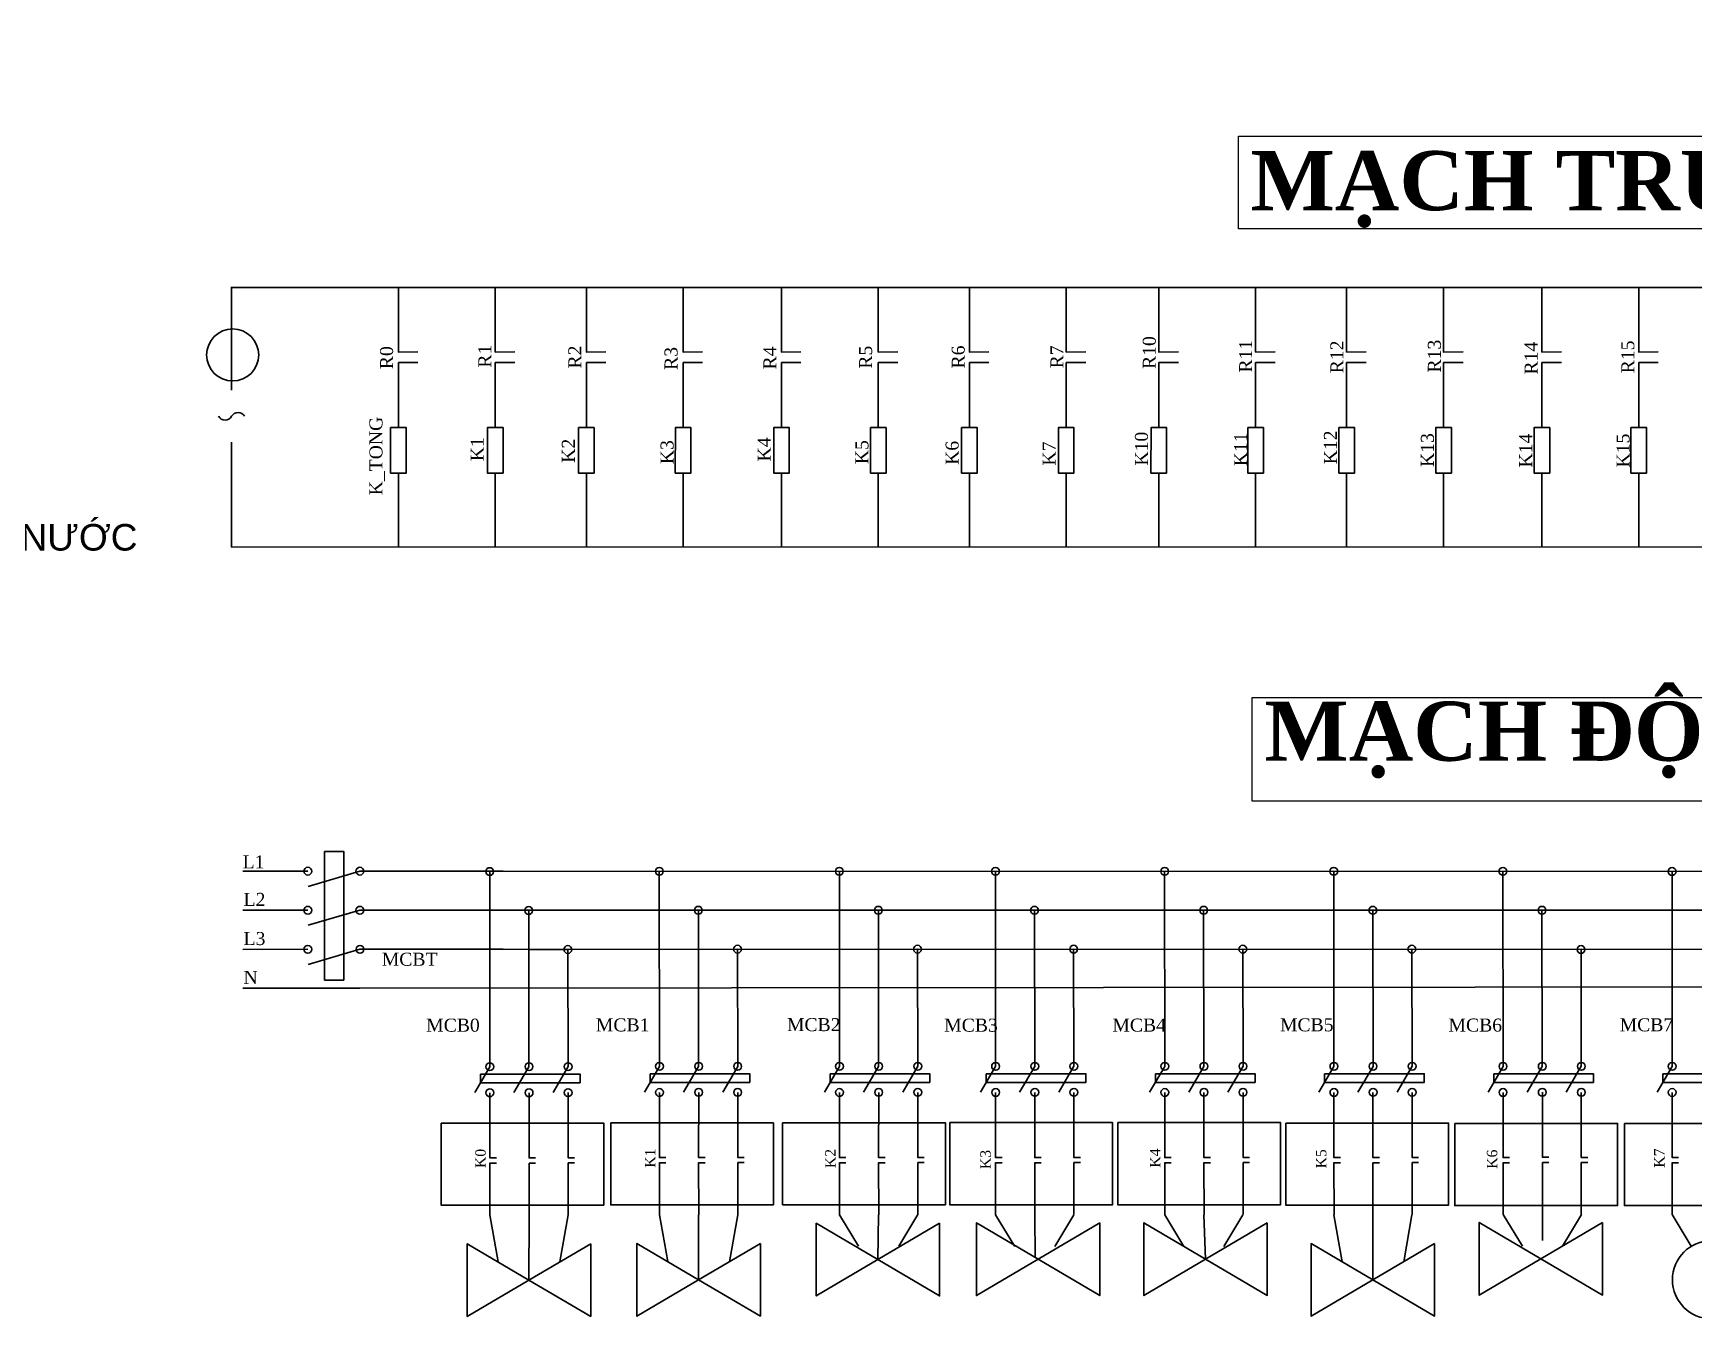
# Model space of a CAD drawing. Header units: millimetres. Extents: x 7014966 to 7187914, y 108642 to 109358.
# Drawn here: x 7015434.8 to 7015622.4, y 109001.7 to 109146.9 of the extents above; entities that cross this region are included whole.
import ezdxf

# ---------------------------------------------------------------- set-up
doc = ezdxf.new("R2010")
doc.units = ezdxf.units.MM
doc.layers.add('Layer1', color=7, linetype='Continuous', lineweight=30)
doc.styles.get("Standard").update_dxf_attribs({"font": 'arial.ttf'})

msp = doc.modelspace()

# ---------------------------------------------------------------- linework, layer by layer
for points in [[(7015571.01, 109135.29), (7015670.35, 109135.29), (7015670.35, 109124.8), (7015571.01, 109124.8)], [(7015572.54, 109071.85), (7015662.51, 109071.85), (7015662.51, 109060.15), (7015572.54, 109060.15)]]:
    msp.add_lwpolyline(points, close=True)
at = {"layer": 'Layer1', "lineweight": 30}
for p, q in [((7015457.23, 109118.2), (7015816.49, 109118.2)), ((7015476.08, 109109.72), (7015478.28, 109109.71)), ((7015487.02, 109109.71), (7015489.22, 109109.71)), ((7015497.31, 109109.72), (7015499.51, 109109.71)), ((7015508.25, 109109.71), (7015510.45, 109109.71)), ((7015519.36, 109109.72), (7015521.56, 109109.71)), ((7015530.3, 109109.71), (7015532.5, 109109.71)), ((7015540.59, 109109.72), (7015542.79, 109109.71)), ((7015551.53, 109109.71), (7015553.73, 109109.71)), ((7015561.99, 109109.72), (7015564.2, 109109.71)), ((7015572.93, 109109.71), (7015575.14, 109109.71)), ((7015583.22, 109109.72), (7015585.43, 109109.71)), ((7015594.16, 109109.71), (7015596.37, 109109.71)), ((7015605.28, 109109.72), (7015607.48, 109109.71)), ((7015616.22, 109109.71), (7015618.42, 109109.71)), ((7015465.84, 109052.23), (7015458.49, 109052.23)), ((7015471.72, 109052.23), (7015465.87, 109050.5)), ((7015465.84, 109047.82), (7015458.49, 109047.82)), ((7015465.84, 109047.82), (7015465.84, 109047.82)), ((7015471.72, 109047.82), (7015465.88, 109046.13)), ((7015505.56, 109047.82), (7015509.97, 109047.82)), ((7015465.84, 109043.41), (7015458.49, 109043.4)), ((7015471.73, 109043.41), (7015465.88, 109041.7)), ((7015465.84, 109039), (7015458.49, 109039)), ((7015471.72, 109039), (7015465.84, 109039)), ((7015486.4, 109030.14), (7015484.7, 109027.22)), ((7015490.83, 109030.14), (7015489.12, 109027.23)), ((7015495.25, 109030.15), (7015493.55, 109027.23)), ((7015505.57, 109030.18), (7015503.87, 109027.26)), ((7015510, 109030.18), (7015508.29, 109027.26)), ((7015514.41, 109030.18), (7015512.72, 109027.26)), ((7015525.91, 109030.18), (7015524.21, 109027.26)), ((7015530.34, 109030.18), (7015528.63, 109027.26)), ((7015534.76, 109030.19), (7015533.06, 109027.26)), ((7015543.55, 109030.18), (7015541.85, 109027.26)), ((7015547.98, 109030.18), (7015546.27, 109027.26)), ((7015552.4, 109030.19), (7015550.7, 109027.26)), ((7015562.67, 109030.18), (7015560.96, 109027.26)), ((7015567.09, 109030.18), (7015565.38, 109027.26)), ((7015571.51, 109030.19), (7015569.81, 109027.26)), ((7015581.78, 109030.18), (7015580.08, 109027.26)), ((7015586.2, 109030.18), (7015584.5, 109027.26)), ((7015590.62, 109030.19), (7015588.93, 109027.26)), ((7015600.89, 109030.18), (7015599.19, 109027.26)), ((7015605.32, 109030.18), (7015603.61, 109027.26)), ((7015609.73, 109030.19), (7015608.04, 109027.26)), ((7015620, 109030.18), (7015618.3, 109027.26)), ((7015486.4, 109019.26), (7015487.14, 109019.26)), ((7015490.84, 109019.25), (7015491.57, 109019.25)), ((7015495.24, 109019.27), (7015495.98, 109019.27)), ((7015505.57, 109019.29), (7015506.3, 109019.29)), ((7015510, 109019.28), (7015510.74, 109019.28)), ((7015514.41, 109019.31), (7015515.15, 109019.3)), ((7015525.91, 109019.29), (7015526.64, 109019.29)), ((7015530.34, 109019.28), (7015531.08, 109019.28)), ((7015534.75, 109019.31), (7015535.49, 109019.31)), ((7015543.55, 109019.29), (7015544.29, 109019.29)), ((7015547.98, 109019.28), (7015548.72, 109019.28)), ((7015552.39, 109019.31), (7015553.13, 109019.31)), ((7015562.66, 109019.29), (7015563.4, 109019.29)), ((7015567.09, 109019.28), (7015567.82, 109019.28)), ((7015571.51, 109019.31), (7015572.24, 109019.31)), ((7015581.78, 109019.29), (7015582.51, 109019.29)), ((7015586.18, 109019.28), (7015586.92, 109019.28)), ((7015590.62, 109019.31), (7015591.35, 109019.31)), ((7015600.89, 109019.29), (7015601.62, 109019.29)), ((7015605.34, 109019.32), (7015606.07, 109019.32)), ((7015609.73, 109019.31), (7015610.46, 109019.31)), ((7015620, 109019.29), (7015620.73, 109019.29)), ((7015510, 109013.42), (7015510, 109006.07)), ((7015525.92, 109013.42), (7015528.07, 109009.85)), ((7015530.34, 109013.42), (7015530.25, 109008.35)), ((7015534.75, 109013.43), (7015532.61, 109009.85)), ((7015562.66, 109013.41), (7015564.82, 109009.83)), ((7015567.09, 109013.41), (7015567.28, 109008.4)), ((7015571.5, 109013.41), (7015569.35, 109009.84)), ((7015586.18, 109013.41), (7015586.18, 109006.06)), ((7015600.91, 109013.46), (7015603.07, 109009.88)), ((7015605.34, 109013.45), (7015605.34, 109010.51)), ((7015609.75, 109013.46), (7015607.6, 109009.88)), ((7015620.01, 109013.43), (7015622.16, 109009.85)), ((7015490.84, 109013.38), (7015490.83, 109006.03)), ((7015543.56, 109013.4), (7015545.71, 109009.82)), ((7015547.98, 109013.39), (7015548.02, 109008.59)), ((7015552.39, 109013.4), (7015550.25, 109009.82))]:
    msp.add_line(p, q, dxfattribs=at)
for points in [[(7015457.23, 109106.58), (7015457.23, 109118.25)], [(7015476.08, 109118.24), (7015476.08, 109110.89), (7015478.28, 109110.9)], [(7015487.02, 109118.24), (7015487.02, 109110.89), (7015489.22, 109110.9)], [(7015497.31, 109118.24), (7015497.31, 109110.89), (7015499.51, 109110.9)], [(7015508.25, 109118.24), (7015508.25, 109110.89), (7015510.45, 109110.9)], [(7015519.36, 109118.24), (7015519.36, 109110.89), (7015521.56, 109110.9)], [(7015530.3, 109118.24), (7015530.3, 109110.89), (7015532.5, 109110.9)], [(7015540.59, 109118.24), (7015540.59, 109110.89), (7015542.79, 109110.9)], [(7015551.53, 109118.24), (7015551.53, 109110.89), (7015553.73, 109110.9)], [(7015561.99, 109118.24), (7015561.99, 109110.89), (7015564.2, 109110.9)], [(7015572.93, 109118.24), (7015572.93, 109110.89), (7015575.14, 109110.9)], [(7015583.22, 109118.24), (7015583.22, 109110.89), (7015585.43, 109110.9)], [(7015594.16, 109118.24), (7015594.16, 109110.89), (7015596.37, 109110.9)], [(7015605.28, 109118.24), (7015605.28, 109110.89), (7015607.48, 109110.9)], [(7015616.22, 109118.24), (7015616.22, 109110.89), (7015618.42, 109110.9)], [(7015476.08, 109109.72), (7015476.08, 109102.37), (7015476.96, 109102.36), (7015476.96, 109097.22), (7015475.19, 109097.22), (7015475.2, 109102.36), (7015476.08, 109102.37)], [(7015487.02, 109109.71), (7015487.02, 109102.36), (7015487.9, 109102.36), (7015487.9, 109097.21), (7015486.13, 109097.22), (7015486.14, 109102.36), (7015487.02, 109102.36)], [(7015497.31, 109109.72), (7015497.31, 109102.37), (7015498.19, 109102.36), (7015498.19, 109097.22), (7015496.42, 109097.22), (7015496.43, 109102.36), (7015497.31, 109102.37)], [(7015508.25, 109109.71), (7015508.25, 109102.36), (7015509.13, 109102.36), (7015509.13, 109097.21), (7015507.36, 109097.22), (7015507.37, 109102.36), (7015508.25, 109102.36)], [(7015519.36, 109109.72), (7015519.36, 109102.37), (7015520.24, 109102.36), (7015520.24, 109097.22), (7015518.48, 109097.22), (7015518.48, 109102.36), (7015519.36, 109102.37)], [(7015530.3, 109109.71), (7015530.3, 109102.36), (7015531.18, 109102.36), (7015531.18, 109097.21), (7015529.42, 109097.22), (7015529.42, 109102.36), (7015530.3, 109102.36)], [(7015540.59, 109109.72), (7015540.59, 109102.37), (7015541.47, 109102.36), (7015541.47, 109097.22), (7015539.71, 109097.22), (7015539.71, 109102.36), (7015540.59, 109102.37)], [(7015551.53, 109109.71), (7015551.53, 109102.36), (7015552.41, 109102.36), (7015552.41, 109097.21), (7015550.65, 109097.22), (7015550.65, 109102.36), (7015551.53, 109102.36)], [(7015561.99, 109109.72), (7015561.99, 109102.37), (7015562.88, 109102.36), (7015562.88, 109097.22), (7015561.11, 109097.22), (7015561.12, 109102.36), (7015561.99, 109102.37)], [(7015572.93, 109109.71), (7015572.93, 109102.36), (7015573.81, 109102.36), (7015573.81, 109097.21), (7015572.05, 109097.22), (7015572.06, 109102.36), (7015572.93, 109102.36)], [(7015583.22, 109109.72), (7015583.22, 109102.37), (7015584.11, 109102.36), (7015584.11, 109097.22), (7015582.34, 109097.22), (7015582.35, 109102.36), (7015583.22, 109102.37)], [(7015594.16, 109109.71), (7015594.16, 109102.36), (7015595.05, 109102.36), (7015595.05, 109097.21), (7015593.28, 109097.22), (7015593.29, 109102.36), (7015594.16, 109102.36)], [(7015605.28, 109109.72), (7015605.28, 109102.37), (7015606.16, 109102.36), (7015606.16, 109097.22), (7015604.39, 109097.22), (7015604.4, 109102.36), (7015605.28, 109102.37)], [(7015616.22, 109109.71), (7015616.22, 109102.36), (7015617.1, 109102.36), (7015617.1, 109097.21), (7015615.33, 109097.22), (7015615.34, 109102.36), (7015616.22, 109102.36)], [(7015457.23, 109100.69), (7015457.23, 109088.84)], [(7015476.08, 109097.22), (7015476.08, 109088.85)], [(7015487.02, 109097.21), (7015487.02, 109088.84)], [(7015497.31, 109097.22), (7015497.31, 109088.85)], [(7015508.25, 109097.21), (7015508.25, 109088.84)], [(7015519.36, 109097.22), (7015519.36, 109088.85)], [(7015530.3, 109097.21), (7015530.3, 109088.84)], [(7015540.59, 109097.22), (7015540.59, 109088.85)], [(7015551.53, 109097.21), (7015551.53, 109088.84)], [(7015561.99, 109097.22), (7015561.99, 109088.85)], [(7015572.93, 109097.21), (7015572.93, 109088.84)], [(7015583.22, 109097.22), (7015583.22, 109088.85)], [(7015594.16, 109097.21), (7015594.16, 109088.84)], [(7015605.28, 109097.22), (7015605.28, 109088.85)], [(7015616.22, 109097.21), (7015616.22, 109088.84)], [(7015457.23, 109088.84), (7015816.49, 109088.88)], [(7015471.72, 109052.23), (7015487.91, 109052.23), (7015487.91, 109052.23)], [(7015486.39, 109052.19), (7015486.4, 109030.14)], [(7015487.91, 109052.23), (7015781.94, 109052.18)], [(7015505.55, 109052.22), (7015505.57, 109030.17)], [(7015525.9, 109052.22), (7015525.91, 109030.17)], [(7015543.54, 109052.22), (7015543.55, 109030.17)], [(7015562.65, 109052.22), (7015562.67, 109030.17)], [(7015581.76, 109052.22), (7015581.78, 109030.17)], [(7015600.87, 109052.22), (7015600.89, 109030.17)], [(7015619.99, 109052.22), (7015620, 109030.17)], [(7015471.72, 109047.82), (7015487.89, 109047.82), (7015487.89, 109047.82)], [(7015487.89, 109047.82), (7015781.92, 109047.82)], [(7015490.8, 109047.78), (7015490.83, 109030.14)], [(7015509.97, 109047.82), (7015510, 109030.18)], [(7015530.31, 109047.82), (7015530.34, 109030.18)], [(7015547.95, 109047.82), (7015547.98, 109030.18)], [(7015567.06, 109047.82), (7015567.09, 109030.18)], [(7015586.18, 109047.82), (7015586.2, 109030.18)], [(7015605.29, 109047.82), (7015605.32, 109030.18)], [(7015471.73, 109043.41), (7015487.9, 109043.41), (7015487.9, 109043.41)], [(7015487.9, 109043.41), (7015781.93, 109043.35)], [(7015490.81, 109043.37), (7015495.22, 109043.38), (7015495.25, 109030.15)], [(7015509.98, 109043.4), (7015514.39, 109043.42), (7015514.41, 109030.18)], [(7015530.32, 109043.4), (7015534.73, 109043.42), (7015534.76, 109030.19)], [(7015547.96, 109043.4), (7015552.37, 109043.42), (7015552.4, 109030.19)], [(7015567.07, 109043.4), (7015571.48, 109043.42), (7015571.51, 109030.19)], [(7015586.18, 109043.4), (7015590.59, 109043.42), (7015590.62, 109030.19)], [(7015605.29, 109043.4), (7015609.7, 109043.42), (7015609.73, 109030.19)], [(7015471.72, 109039), (7015765.75, 109039.29)], [(7015486.41, 109027.2), (7015486.4, 109019.85), (7015487.14, 109019.85)], [(7015490.84, 109027.19), (7015490.84, 109019.84), (7015491.57, 109019.84)], [(7015495.25, 109027.21), (7015495.24, 109019.86), (7015495.98, 109019.86)], [(7015505.57, 109027.23), (7015505.57, 109019.88), (7015506.3, 109019.88)], [(7015510.01, 109027.22), (7015510, 109019.87), (7015510.74, 109019.87)], [(7015514.41, 109027.24), (7015514.41, 109019.89), (7015515.15, 109019.89)], [(7015525.91, 109027.23), (7015525.91, 109019.88), (7015526.64, 109019.88)], [(7015530.35, 109027.22), (7015530.34, 109019.87), (7015531.08, 109019.87)], [(7015534.76, 109027.24), (7015534.75, 109019.89), (7015535.49, 109019.89)], [(7015543.56, 109027.23), (7015543.55, 109019.88), (7015544.29, 109019.88)], [(7015547.99, 109027.22), (7015547.98, 109019.87), (7015548.72, 109019.87)], [(7015552.4, 109027.24), (7015552.39, 109019.89), (7015553.13, 109019.89)], [(7015562.67, 109027.23), (7015562.66, 109019.88), (7015563.4, 109019.88)], [(7015567.09, 109027.22), (7015567.09, 109019.87), (7015567.82, 109019.87)], [(7015571.51, 109027.24), (7015571.51, 109019.89), (7015572.24, 109019.89)], [(7015581.78, 109027.23), (7015581.78, 109019.88), (7015582.51, 109019.88)], [(7015586.19, 109027.22), (7015586.18, 109019.87), (7015586.92, 109019.87)], [(7015590.62, 109027.24), (7015590.62, 109019.89), (7015591.35, 109019.89)], [(7015600.89, 109027.23), (7015600.89, 109019.88), (7015601.62, 109019.88)], [(7015605.34, 109027.26), (7015605.34, 109019.91), (7015606.07, 109019.91)], [(7015609.73, 109027.24), (7015609.73, 109019.89), (7015610.46, 109019.89)], [(7015620, 109027.23), (7015620, 109019.88), (7015620.73, 109019.88)], [(7015486.4, 109019.27), (7015486.41, 109013.39)], [(7015490.84, 109019.26), (7015490.85, 109013.38)], [(7015495.24, 109019.27), (7015495.24, 109013.39)], [(7015505.57, 109019.3), (7015505.58, 109013.42)], [(7015510, 109019.3), (7015510.01, 109013.42)], [(7015514.41, 109019.31), (7015514.41, 109013.42)], [(7015525.91, 109019.31), (7015525.92, 109013.42)], [(7015530.34, 109019.3), (7015530.35, 109013.42)], [(7015534.75, 109019.31), (7015534.75, 109013.43)], [(7015543.55, 109019.31), (7015543.56, 109013.42)], [(7015547.98, 109019.3), (7015547.99, 109013.42)], [(7015552.39, 109019.31), (7015552.39, 109013.43)], [(7015562.66, 109019.31), (7015562.67, 109013.42)], [(7015567.09, 109019.3), (7015567.1, 109013.42)], [(7015571.51, 109019.31), (7015571.51, 109013.43)], [(7015581.78, 109019.31), (7015581.79, 109013.42)], [(7015586.18, 109019.29), (7015586.19, 109013.41)], [(7015590.62, 109019.31), (7015590.62, 109013.43)], [(7015600.89, 109019.31), (7015600.9, 109013.42)], [(7015605.33, 109019.33), (7015605.34, 109013.45)], [(7015609.73, 109019.31), (7015609.73, 109013.43)], [(7015620, 109019.31), (7015620.01, 109013.42)], [(7015505.58, 109013.42), (7015506.51, 109008.12)], [(7015514.41, 109013.42), (7015513.48, 109008.11)], [(7015581.76, 109013.42), (7015582.7, 109008.11)], [(7015590.59, 109013.42), (7015589.67, 109008.11)], [(7015486.41, 109013.39), (7015487.35, 109008.08)], [(7015495.24, 109013.39), (7015494.32, 109008.08)], [(7015530.25, 109008.35), (7015523.28, 109012.45), (7015523.28, 109004.24), (7015530.25, 109008.35)], [(7015530.25, 109008.35), (7015537.22, 109012.45)], [(7015530.25, 109008.35), (7015537.22, 109004.25), (7015537.22, 109012.45)], [(7015548.36, 109008.39), (7015541.39, 109012.49), (7015541.39, 109004.28), (7015548.36, 109008.39)], [(7015548.36, 109008.39), (7015555.33, 109012.49)], [(7015548.36, 109008.39), (7015555.32, 109004.29), (7015555.33, 109012.49)], [(7015567.28, 109008.4), (7015560.32, 109012.51), (7015560.32, 109004.29), (7015567.28, 109008.4)], [(7015567.28, 109008.4), (7015574.25, 109012.5)], [(7015567.28, 109008.4), (7015574.25, 109004.3), (7015574.25, 109012.5)], [(7015605.16, 109008.44), (7015598.2, 109012.54), (7015598.2, 109004.32), (7015605.16, 109008.44)], [(7015605.16, 109008.44), (7015612.13, 109012.53)], [(7015605.16, 109008.44), (7015612.13, 109004.33), (7015612.13, 109012.53)], [(7015490.83, 109006.03), (7015483.86, 109010.13), (7015483.86, 109001.92), (7015490.83, 109006.03)], [(7015490.83, 109006.03), (7015497.8, 109010.13)], [(7015490.83, 109006.03), (7015497.8, 109001.93), (7015497.8, 109010.13)], [(7015510, 109006.07), (7015503.03, 109010.17), (7015503.03, 109001.95), (7015510, 109006.07)], [(7015510, 109006.07), (7015516.97, 109010.16)], [(7015510, 109006.07), (7015516.97, 109001.96), (7015516.97, 109010.16)], [(7015586.18, 109006.06), (7015579.21, 109010.16), (7015579.21, 109001.94), (7015586.18, 109006.06)], [(7015586.18, 109006.06), (7015593.15, 109010.16)], [(7015586.18, 109006.06), (7015593.15, 109001.96), (7015593.15, 109010.16)]]:
    msp.add_lwpolyline(points, dxfattribs=at)
for points in [[(7015467.74, 109054.46), (7015469.89, 109054.46), (7015469.89, 109039.93), (7015467.74, 109039.93)], [(7015485.35, 109029.3), (7015496.61, 109029.3), (7015496.61, 109028.33), (7015485.35, 109028.33)], [(7015504.52, 109029.34), (7015515.78, 109029.34), (7015515.78, 109028.36), (7015504.52, 109028.36)], [(7015524.86, 109029.34), (7015536.12, 109029.34), (7015536.12, 109028.36), (7015524.86, 109028.36)], [(7015542.5, 109029.34), (7015553.76, 109029.34), (7015553.76, 109028.36), (7015542.5, 109028.36)], [(7015561.62, 109029.34), (7015572.87, 109029.34), (7015572.87, 109028.36), (7015561.62, 109028.36)], [(7015580.73, 109029.34), (7015591.99, 109029.34), (7015591.99, 109028.36), (7015580.73, 109028.36)], [(7015599.84, 109029.34), (7015611.1, 109029.34), (7015611.1, 109028.36), (7015599.84, 109028.36)], [(7015618.95, 109029.34), (7015630.21, 109029.34), (7015630.21, 109028.36), (7015618.95, 109028.36)], [(7015480.89, 109023.77), (7015499.28, 109023.77), (7015499.28, 109014.5), (7015480.89, 109014.5)], [(7015500.06, 109023.8), (7015518.45, 109023.8), (7015518.45, 109014.53), (7015500.06, 109014.53)], [(7015519.49, 109023.81), (7015537.88, 109023.81), (7015537.88, 109014.54), (7015519.49, 109014.54)], [(7015538.37, 109023.82), (7015556.77, 109023.82), (7015556.77, 109014.55), (7015538.37, 109014.55)], [(7015557.36, 109023.82), (7015575.76, 109023.82), (7015575.76, 109014.55), (7015557.36, 109014.55)], [(7015576.34, 109023.78), (7015594.73, 109023.78), (7015594.73, 109014.51), (7015576.34, 109014.51)], [(7015595.44, 109023.73), (7015613.83, 109023.73), (7015613.83, 109014.46), (7015595.44, 109014.46)], [(7015614.6, 109023.72), (7015632.99, 109023.72), (7015632.99, 109014.45), (7015614.6, 109014.45)]]:
    msp.add_lwpolyline(points, close=True, dxfattribs=at)
for centre, radius in [((7015457.35, 109110.56), 2.94), ((7015465.84, 109052.23), 0.441), ((7015471.72, 109052.23), 0.441), ((7015486.39, 109052.19), 0.441), ((7015505.55, 109052.22), 0.441), ((7015525.9, 109052.22), 0.441), ((7015543.54, 109052.22), 0.441), ((7015562.65, 109052.21), 0.441), ((7015581.76, 109052.21), 0.441), ((7015600.87, 109052.21), 0.441), ((7015619.99, 109052.2), 0.441), ((7015465.84, 109047.82), 0.441), ((7015471.72, 109047.82), 0.441), ((7015490.8, 109047.79), 0.441), ((7015509.97, 109047.82), 0.441), ((7015530.31, 109047.82), 0.441), ((7015547.95, 109047.82), 0.441), ((7015567.06, 109047.82), 0.441), ((7015586.18, 109047.82), 0.441), ((7015605.29, 109047.82), 0.441), ((7015465.84, 109043.41), 0.441), ((7015471.73, 109043.41), 0.441), ((7015495.22, 109043.38), 0.441), ((7015514.39, 109043.42), 0.441), ((7015534.73, 109043.42), 0.441), ((7015552.37, 109043.42), 0.441), ((7015571.48, 109043.42), 0.441), ((7015590.59, 109043.42), 0.441), ((7015609.7, 109043.38), 0.441), ((7015486.4, 109030.14), 0.441), ((7015490.83, 109030.15), 0.441), ((7015495.25, 109030.15), 0.441), ((7015505.57, 109030.18), 0.441), ((7015510, 109030.19), 0.441), ((7015514.41, 109030.18), 0.441), ((7015525.91, 109030.18), 0.441), ((7015530.34, 109030.19), 0.441), ((7015534.76, 109030.19), 0.441), ((7015543.55, 109030.18), 0.441), ((7015547.98, 109030.19), 0.441), ((7015552.4, 109030.19), 0.441), ((7015562.67, 109030.18), 0.441), ((7015567.09, 109030.19), 0.441), ((7015571.51, 109030.19), 0.441), ((7015581.78, 109030.18), 0.441), ((7015586.2, 109030.19), 0.441), ((7015590.62, 109030.19), 0.441), ((7015600.89, 109030.18), 0.441), ((7015605.32, 109030.19), 0.441), ((7015609.73, 109030.19), 0.441), ((7015620, 109030.18), 0.441), ((7015486.41, 109027.2), 0.441), ((7015490.84, 109027.2), 0.441), ((7015495.25, 109027.21), 0.441), ((7015505.57, 109027.23), 0.441), ((7015510, 109027.24), 0.441), ((7015514.41, 109027.24), 0.441), ((7015525.91, 109027.23), 0.441), ((7015530.34, 109027.24), 0.441), ((7015534.76, 109027.24), 0.441), ((7015543.56, 109027.23), 0.441), ((7015547.99, 109027.24), 0.441), ((7015552.4, 109027.24), 0.441), ((7015562.67, 109027.23), 0.441), ((7015567.1, 109027.24), 0.441), ((7015571.51, 109027.24), 0.441), ((7015581.78, 109027.23), 0.441), ((7015586.21, 109027.24), 0.441), ((7015590.62, 109027.24), 0.441), ((7015600.89, 109027.23), 0.441), ((7015605.32, 109027.24), 0.441), ((7015609.73, 109027.24), 0.441), ((7015620, 109027.23), 0.441), ((7015624.44, 109006.07), 4.41)]:
    msp.add_circle(centre, radius, dxfattribs=at)
for centre, start, end in [((7015456.49, 109104.06), 210, 330), ((7015457.96, 109103.21), 30.0154, 150.0154)]:
    msp.add_arc(centre, 0.849, start, end, dxfattribs=at)

# ---------------------------------------------------------------- texts
at = {"insert": (7015412.08, 109091.46), "char_height": 3, "attachment_point": 1}
msp.add_mtext_dynamic_manual_height_columns('MÁY BƠM NƯỚC', width=29454.4233, gutter_width=40000, heights=[0], dxfattribs=at)
at = {"layer": 'Layer1', "lineweight": 30, "attachment_point": 1}
for s, width, insert, char_height in [('{\\fTimes New Roman|b1|i0|c0|p18;MẠCH TRUNG GIAN}', 114.8103, (7015572.36, 109133.6), 6.6825), ('{\\fTimes New Roman|b1|i0|c0|p18;MẠCH ĐỘNG LỰC}', 102.7692, (7015573.92, 109071.4), 6.6825), ('{\\fTimes New Roman|b0|i0|c0|p18;L1}', 18.7072, (7015458.48, 109054.02), 1.4702), ('{\\fTimes New Roman|b0|i0|c0|p18;L2}', 18.7072, (7015458.58, 109049.78), 1.4702), ('{\\fTimes New Roman|b0|i0|c0|p18;L3}', 18.7072, (7015458.58, 109045.36), 1.4702), ('{\\fTimes New Roman|b0|i0|c0|p18;MCBT}', 48.307, (7015474.2, 109043.02), 1.4702), ('{\\fTimes New Roman|b0|i0|c0|p18;N}', 18.7072, (7015458.58, 109040.96), 1.4702), ('{\\fTimes New Roman|b0|i0|c0|p18;MCB0}', 31.3453, (7015479.22, 109035.57), 1.4702), ('{\\fTimes New Roman|b0|i0|c0|p18;MCB1}', 31.3453, (7015498.39, 109035.6), 1.4702), ('{\\fTimes New Roman|b0|i0|c0|p18;MCB2}', 38.6139, (7015519.98, 109035.63), 1.4702), ('{\\fTimes New Roman|b0|i0|c0|p18;MCB3}', 42.4614, (7015537.75, 109035.57), 1.4702), ('{\\fTimes New Roman|b0|i0|c0|p18;MCB4}', 42.4614, (7015556.75, 109035.58), 1.4702), ('{\\fTimes New Roman|b0|i0|c0|p18;MCB5}', 42.4614, (7015575.69, 109035.61), 1.4702), ('{\\fTimes New Roman|b0|i0|c0|p18;MCB6}', 42.4614, (7015594.73, 109035.58), 1.4702), ('{\\fTimes New Roman|b0|i0|c0|p18;MCB7}', 42.4614, (7015614.07, 109035.61), 1.4702)]:
    msp.add_mtext_dynamic_manual_height_columns(s, width=width, gutter_width=12.5, heights=[0], dxfattribs=dict(at, insert=insert, char_height=char_height))
at = {"layer": 'Layer1', "lineweight": 30, "attachment_point": 1, "rotation": 90}
for s, width, insert, char_height in [('{\\fTimes New Roman|b0|i0|c0|p18;R0}', 28.0757, (7015474, 109108.96), 1.4702), ('{\\fTimes New Roman|b0|i0|c0|p18;R1}', 25.0712, (7015485.1, 109109.13), 1.4702), ('{\\fTimes New Roman|b0|i0|c0|p18;R2}', 25.0712, (7015495.27, 109109.03), 1.4702), ('{\\fTimes New Roman|b0|i0|c0|p18;R3}', 25.0712, (7015506.14, 109108.87), 1.4702), ('{\\fTimes New Roman|b0|i0|c0|p18;R4}', 25.0712, (7015517.31, 109108.93), 1.4702), ('{\\fTimes New Roman|b0|i0|c0|p18;R5}', 25.0712, (7015528.13, 109109.01), 1.4702), ('{\\fTimes New Roman|b0|i0|c0|p18;R6}', 25.0712, (7015538.59, 109109.04), 1.4702), ('{\\fTimes New Roman|b0|i0|c0|p18;R7}', 25.0712, (7015549.74, 109109.05), 1.4702), ('{\\fTimes New Roman|b0|i0|c0|p18;R10}', 25.0712, (7015560.18, 109108.98), 1.4702), ('{\\fTimes New Roman|b0|i0|c0|p18;R11}', 25.0712, (7015571.07, 109108.58), 1.4702), ('{\\fTimes New Roman|b0|i0|c0|p18;R12}', 25.0712, (7015581.38, 109108.49), 1.4702), ('{\\fTimes New Roman|b0|i0|c0|p18;R13}', 25.0712, (7015592.39, 109108.58), 1.4702), ('{\\fTimes New Roman|b0|i0|c0|p18;R14}', 28.5154, (7015603.32, 109108.35), 1.4702), ('{\\fTimes New Roman|b0|i0|c0|p18;R15}', 25.0712, (7015614.25, 109108.49), 1.4702), ('{\\fTimes New Roman|b0|i0|c0|p18;K_TONG}', 59.1838, (7015472.8, 109094.7), 1.4702), ('\\pxt0;{\\fTimes New Roman|b0|i0|c0|p18;K10}', 25.0712, (7015559.3, 109098.06), 1.4702), ('\\pxt0;{\\fTimes New Roman|b0|i0|c0|p18;K11}', 25.0712, (7015570.51, 109097.99), 1.4702), ('\\pxt0;{\\fTimes New Roman|b0|i0|c0|p18;K12}', 25.0712, (7015580.65, 109098.2), 1.4702), ('\\pxt0;{\\fTimes New Roman|b0|i0|c0|p18;K13}', 25.0712, (7015591.6, 109097.9), 1.4702), ('\\pxt0,1;{\\fTimes New Roman|b0|i0|c0|p18;K14}', 25.0712, (7015602.71, 109097.85), 1.4702), ('\\pxt0;{\\fTimes New Roman|b0|i0|c0|p18;K15}', 26.7805, (7015613.71, 109097.85), 1.4702), ('{\\fTimes New Roman|b0|i0|c0|p18;K1}', 25.0712, (7015484.24, 109098.56), 1.4702), ('{\\fTimes New Roman|b0|i0|c0|p18;K2}', 25.0712, (7015494.54, 109098.38), 1.4702), ('{\\fTimes New Roman|b0|i0|c0|p18;K3}', 25.0712, (7015505.69, 109098.22), 1.4702), ('{\\fTimes New Roman|b0|i0|c0|p18;K4}', 25.0712, (7015516.67, 109098.53), 1.4702), ('{\\fTimes New Roman|b0|i0|c0|p18;K5}', 25.0712, (7015527.71, 109098.22), 1.4702), ('{\\fTimes New Roman|b0|i0|c0|p18;K6}', 25.0712, (7015537.9, 109098.14), 1.4702), ('{\\fTimes New Roman|b0|i0|c0|p18;K7}', 25.0712, (7015548.87, 109098.06), 1.4702), ('{\\fTimes New Roman|b0|i0|c0|p18;K0}', 41.2079, (7015484.76, 109018.69), 1.1761), ('{\\fTimes New Roman|b0|i0|c0|p18;K1}', 41.2079, (7015503.93, 109018.73), 1.1761), ('{\\fTimes New Roman|b0|i0|c0|p18;K2}', 41.2079, (7015524.3, 109018.68), 1.1761), ('{\\fTimes New Roman|b0|i0|c0|p18;K3}', 41.2079, (7015541.82, 109018.57), 1.1761), ('{\\fTimes New Roman|b0|i0|c0|p18;K4}', 41.2079, (7015560.99, 109018.73), 1.1761), ('{\\fTimes New Roman|b0|i0|c0|p18;K5}', 41.2079, (7015579.75, 109018.65), 1.1761), ('{\\fTimes New Roman|b0|i0|c0|p18;K6}', 41.2079, (7015599.06, 109018.61), 1.1761), ('{\\fTimes New Roman|b0|i0|c0|p18;K7}', 41.2079, (7015617.96, 109018.74), 1.1761)]:
    msp.add_mtext_dynamic_manual_height_columns(s, width=width, gutter_width=12.5, heights=[0], dxfattribs=dict(at, insert=insert, char_height=char_height))

doc.saveas('drawing.dxf')
